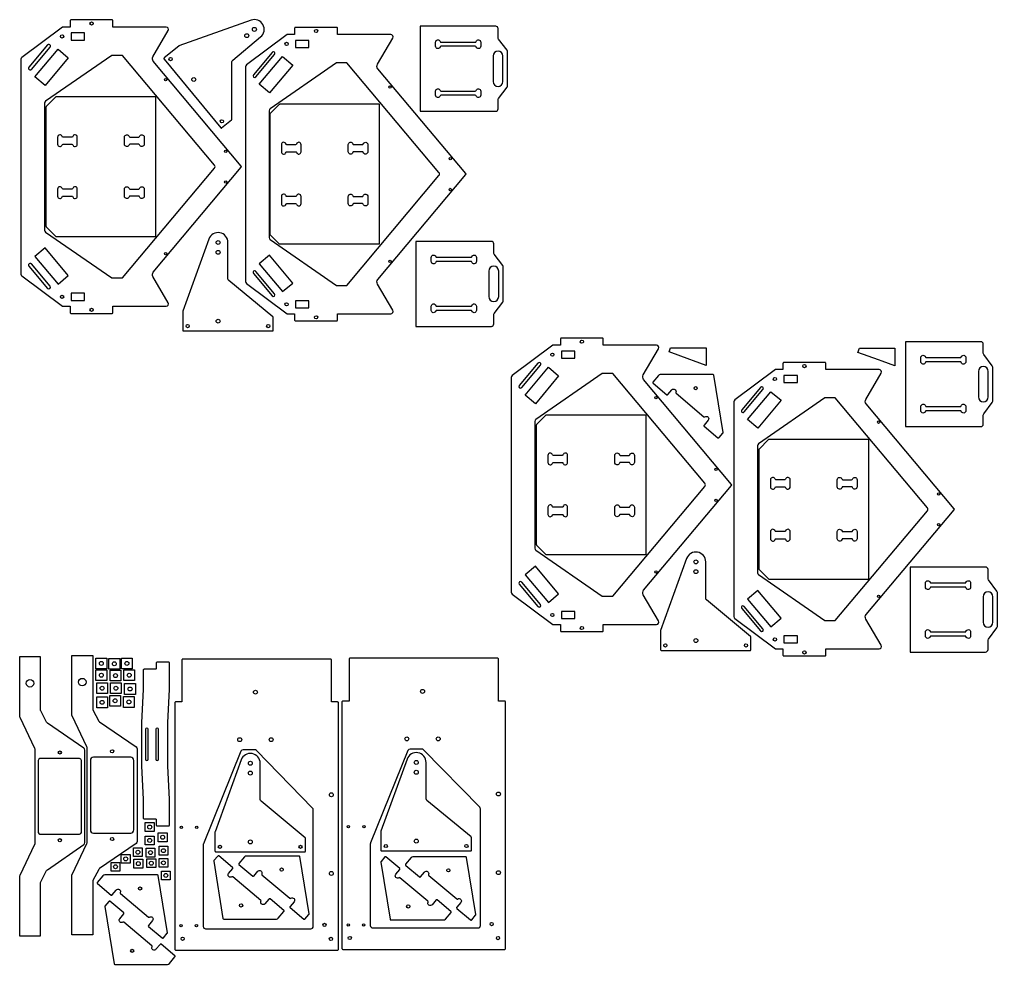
# Model space of a CAD drawing. Header units: millimetres. Extents: x -1778 to 3212, y -1781 to 643.
# Drawn here: x -1778 to 709, y -1759 to 643 of the extents above; entities that cross this region are included whole.
import ezdxf

# ---------------------------------------------------------------- set-up
doc = ezdxf.new("R2010")
doc.units = ezdxf.units.MM
doc.layers.add('Schneiden', color=7, linetype='Continuous')

msp = doc.modelspace()

# ---------------------------------------------------------------- linework, layer by layer
at = {"layer": 'Schneiden', "color": 250, "linetype": 'Continuous'}
for points in [[(-1437.8, 1.1), (-1214, 267.7, 0.36397), (-1214, 270.3), (-1437.8, 536.9, -0.317047), (-1438.7, 548.4), (-1399.7, 615, 0.579471), (-1404.9, 624), (-1540.4, 624), (-1540.4, 640, 0.414214), (-1542.4, 642), (-1647.4, 642, 0.414214), (-1649.4, 640), (-1649.4, 624), (-1668.5, 624), (-1772, 546.8, 0.236828), (-1774.4, 542), (-1774.4, -4, 0.236828), (-1772, -8.8), (-1668.5, -86), (-1649.4, -86), (-1649.4, -102, 0.414214), (-1647.4, -104), (-1542.4, -104, 0.414214), (-1540.4, -102), (-1540.4, -86), (-1404.9, -86, 0.579471), (-1399.7, -77), (-1438.7, -10.4, -0.317047)], [(-1238.1, 390), (-1238.1, 535.4, -0.223711), (-1235.9, 540), (-1164.9, 598.7, 0.839713), (-1189.2, 641.5), (-1372.7, 576, 0.087126), (-1373.3, 575.7), (-1410.1, 545.3, 0.414214), (-1410.3, 542.5), (-1265.7, 367.5, 0.414214), (-1264.3, 367.4), (-1238.9, 388.4, 0.223711)], [(-866.8, -17.9), (-643, 248.7, 0.36397), (-643, 251.3), (-866.8, 517.9, -0.317047), (-867.7, 529.4), (-828.7, 596, 0.579471), (-833.9, 605), (-969.4, 605), (-969.4, 621, 0.414214), (-971.4, 623), (-1076.4, 623, 0.414214), (-1078.4, 621), (-1078.4, 605), (-1097.5, 605), (-1201, 527.8, 0.236828), (-1203.4, 523), (-1203.4, -23, 0.236828), (-1201, -27.8), (-1097.5, -105), (-1078.4, -105), (-1078.4, -121, 0.414214), (-1076.4, -123), (-971.4, -123, 0.414214), (-969.4, -121), (-969.4, -105), (-833.9, -105, 0.579471), (-828.7, -96), (-867.7, -29.4, -0.317047)], [(-538.2, 471.2, 0.163344), (-537, 474.8), (-537, 561.2, 0.163344), (-538.2, 564.8), (-559.8, 593.3, -0.163344), (-561, 596.9), (-561, 620, 0.414214), (-567, 626), (-759, 626), (-759, 410), (-567, 410, 0.414214), (-561, 416), (-561, 439.1, -0.163344), (-559.8, 442.7)], [(-1700.3, 573.2, 1), (-1706.6, 578.4), (-1754.3, 521.6, 1), (-1748, 516.3)], [(-619, 585.5, 0.340196), (-617, 586.9, -0.878153), (-605.2, 585.4), (-605.2, 575, -0.878153), (-617, 573.5, 0.340196), (-619, 575), (-706.3, 575, 0.340196), (-708.2, 573.5, -0.878153), (-720, 575), (-720, 585.4, -0.878153), (-708.2, 586.9, 0.340196), (-706.3, 585.5)], [(-1516.5, 552), (-1542.9, 552), (-1711.8, 435.3, 0.246315), (-1714.4, 430.3), (-1714.4, 107.7, 0.246315), (-1711.8, 102.7), (-1542.9, -14), (-1516.5, -14), (-1282.3, 265.1, 0.36397), (-1282.3, 272.9)], [(-1129.3, 554.2, 1), (-1135.6, 559.4), (-1183.3, 502.6, 1), (-1177, 497.3)], [(-573.5, 485.5, 1), (-548.5, 485.5), (-548.5, 550.5, 1), (-573.5, 550.5)], [(-1143.4, 88.7, 0.246315), (-1140.8, 83.7), (-971.9, -33), (-945.5, -33), (-711.3, 246.1, 0.36397), (-711.3, 253.9), (-945.5, 533), (-971.9, 533), (-1140.8, 416.3, 0.246315), (-1143.4, 411.3)], [(-706.3, 461.1), (-619, 461.1, 0.340196), (-617, 462.5, -0.878153), (-605.2, 461), (-605.2, 450.6, -0.878153), (-617, 449.1, 0.340196), (-619, 450.6), (-706.3, 450.6, 0.340196), (-708.2, 449.1, -0.878153), (-720, 450.6), (-720, 461, -0.878153), (-708.2, 462.5, 0.340196)], [(-1710.2, 115.9), (-1686.4, 92.1, 0.198912), (-1685, 91.5), (-1440.8, 91.5), (-1431.2, 91.5), (-1431.2, 446.5), (-1440.8, 446.5), (-1685, 446.5, 0.198912), (-1686.4, 445.9), (-1710.2, 422.1, 0.198912), (-1710.8, 420.7), (-1710.8, 117.3, 0.198912)], [(-1141.2, 96.9), (-1117.4, 73.1, 0.198912), (-1116, 72.5), (-871.8, 72.5), (-862.2, 72.5), (-862.2, 427.5), (-871.8, 427.5), (-1116, 427.5, 0.198912), (-1117.4, 426.9), (-1141.2, 403.1, 0.198912), (-1141.8, 401.7), (-1141.8, 98.3, 0.198912)], [(-1667.4, 343.9, -0.341999), (-1669.3, 345.4, 0.881018), (-1681.2, 343.9), (-1681.2, 326, 0.881018), (-1669.3, 324.5, -0.341999), (-1667.4, 326), (-1644.8, 326, -0.341999), (-1642.9, 324.5, 0.881018), (-1631.1, 326), (-1631.1, 343.9, 0.881018), (-1642.9, 345.4, -0.341999), (-1644.8, 343.9)], [(-1474.8, 344, 0.341999), (-1472.9, 345.5, -0.881018), (-1461.1, 344), (-1461.1, 326, -0.881018), (-1472.9, 324.5, 0.341999), (-1474.8, 326), (-1497.4, 326, 0.341999), (-1499.3, 324.5, -0.881018), (-1511.2, 326), (-1511.2, 344, -0.881018), (-1499.3, 345.5, 0.341999), (-1497.4, 344)], [(-1098.4, 324.9, -0.341999), (-1100.3, 326.4, 0.881018), (-1112.2, 324.9), (-1112.2, 307, 0.881018), (-1100.3, 305.5, -0.341999), (-1098.4, 307), (-1075.8, 307, -0.341999), (-1073.9, 305.5, 0.881018), (-1062.1, 307), (-1062.1, 324.9, 0.881018), (-1073.9, 326.4, -0.341999), (-1075.8, 324.9)], [(-905.8, 325, 0.341999), (-903.9, 326.5, -0.881018), (-892.1, 325), (-892.1, 307, -0.881018), (-903.9, 305.5, 0.341999), (-905.8, 307), (-928.4, 307, 0.341999), (-930.3, 305.5, -0.881018), (-942.2, 307), (-942.2, 325, -0.881018), (-930.3, 326.5, 0.341999), (-928.4, 325)], [(-1681.2, 194, 0.881018), (-1669.3, 192.5, -0.341999), (-1667.4, 194), (-1644.8, 194, -0.341999), (-1642.9, 192.5, 0.881018), (-1631.1, 194), (-1631.1, 212, 0.881018), (-1642.9, 213.5, -0.341999), (-1644.8, 212), (-1667.4, 212, -0.341999), (-1669.3, 213.5, 0.881018), (-1681.2, 212)], [(-1497.4, 212), (-1474.8, 212, 0.341999), (-1472.9, 213.5, -0.881018), (-1461.1, 212), (-1461.1, 194, -0.881018), (-1472.9, 192.5, 0.341999), (-1474.8, 194), (-1497.4, 194, 0.341999), (-1499.3, 192.5, -0.881018), (-1511.2, 194), (-1511.2, 212, -0.881018), (-1499.3, 213.5, 0.341999)], [(-1112.2, 175, 0.881018), (-1100.3, 173.5, -0.341999), (-1098.4, 175), (-1075.8, 175, -0.341999), (-1073.9, 173.5, 0.881018), (-1062.1, 175), (-1062.1, 193, 0.881018), (-1073.9, 194.5, -0.341999), (-1075.8, 193), (-1098.4, 193, -0.341999), (-1100.3, 194.5, 0.881018), (-1112.2, 193)], [(-928.4, 193), (-905.8, 193, 0.341999), (-903.9, 194.5, -0.881018), (-892.1, 193), (-892.1, 175, -0.881018), (-903.9, 173.5, 0.341999), (-905.8, 175), (-928.4, 175, 0.341999), (-930.3, 173.5, -0.881018), (-942.2, 175), (-942.2, 193, -0.881018), (-930.3, 194.5, 0.341999)], [(-1133.7, -113.2), (-1245.8, -20.6, -0.223711), (-1248, -16), (-1248, 76.2, 0.839713), (-1296.5, 84.7), (-1362.9, -98.5, 0.087126), (-1363, -99.2), (-1363, -146.8, 0.414214), (-1361, -148.8), (-1134, -148.8, 0.414214), (-1133, -147.8), (-1133, -114.8, 0.223711)], [(-570.8, 46.3, -0.163344), (-572, 49.9), (-572, 73, 0.414214), (-578, 79), (-770, 79), (-770, -137), (-578, -137, 0.414214), (-572, -131), (-572, -107.9, -0.163344), (-570.8, -104.3), (-549.2, -75.8, 0.163344), (-548, -72.2), (-548, 14.2, 0.163344), (-549.2, 17.8)], [(-630, 38.5, 0.340196), (-628, 39.9, -0.878153), (-616.2, 38.4), (-616.2, 28, -0.878153), (-628, 26.5, 0.340196), (-630, 28), (-717.3, 28, 0.340196), (-719.2, 26.5, -0.878153), (-731, 28), (-731, 38.4, -0.878153), (-719.2, 39.9, 0.340196), (-717.3, 38.5)], [(-1748, 21.7, 1), (-1754.3, 16.4), (-1706.6, -40.4, 1), (-1700.3, -35.2)], [(-1177, 2.7, 1), (-1183.3, -2.6), (-1135.6, -59.4, 1), (-1129.3, -54.2)], [(-584.5, -61.5, 1), (-559.5, -61.5), (-559.5, 3.5, 1), (-584.5, 3.5)], [(-616.2, -96.4, -0.878153), (-628, -97.9, 0.340196), (-630, -96.4), (-717.3, -96.4, 0.340196), (-719.2, -97.9, -0.878153), (-731, -96.4), (-731, -86, -0.878153), (-719.2, -84.5, 0.340196), (-717.3, -85.9), (-630, -85.9, 0.340196), (-628, -84.5, -0.878153), (-616.2, -86)], [(-190.8, -807.9), (33, -541.3, 0.36397), (33, -538.7), (-190.8, -272.1, -0.317047), (-191.7, -260.6), (-152.7, -194, 0.579471), (-157.9, -185), (-293.4, -185), (-293.4, -169, 0.414214), (-295.4, -167), (-400.4, -167, 0.414214), (-402.4, -169), (-402.4, -185), (-421.5, -185), (-525, -262.2, 0.236828), (-527.4, -267), (-527.4, -813, 0.236828), (-525, -817.8), (-421.5, -895), (-402.4, -895), (-402.4, -911, 0.414214), (-400.4, -913), (-295.4, -913, 0.414214), (-293.4, -911), (-293.4, -895), (-157.9, -895, 0.579471), (-152.7, -886), (-191.7, -819.4, -0.317047)], [(695.8, -330.8, 0.163344), (697, -327.2), (697, -240.8, 0.163344), (695.8, -237.2), (674.2, -208.7, -0.163344), (673, -205.1), (673, -182, 0.414214), (667, -176), (475, -176), (475, -392), (667, -392, 0.414214), (673, -386), (673, -362.9, -0.163344), (674.2, -359.3)], [(628.8, -216.6), (628.8, -227, -0.878153), (617, -228.5, 0.340196), (615, -227), (527.7, -227, 0.340196), (525.8, -228.5, -0.878153), (514, -227), (514, -216.6, -0.878153), (525.8, -215.1, 0.340196), (527.7, -216.5), (615, -216.5, 0.340196), (617, -215.1, -0.878153)], [(-453.3, -235.8, 1), (-459.6, -230.6), (-507.3, -287.4, 1), (-501, -292.7)], [(375.3, -869.9), (599, -603.3, 0.36397), (599, -600.7), (375.3, -334.1, -0.317047), (374.3, -322.6), (413.3, -256, 0.579471), (408.1, -247), (272.6, -247), (272.6, -231, 0.414214), (270.6, -229), (165.6, -229, 0.414214), (163.6, -231), (163.6, -247), (144.5, -247), (41, -324.2, 0.236828), (38.6, -329), (38.6, -875, 0.236828), (41, -879.8), (144.5, -957), (163.6, -957), (163.6, -973, 0.414214), (165.6, -975), (270.6, -975, 0.414214), (272.6, -973), (272.6, -957), (408.1, -957, 0.579471), (413.3, -948), (374.3, -881.4, -0.317047)], [(660.5, -316.5, 1), (685.5, -316.5), (685.5, -251.5, 1), (660.5, -251.5)], [(-467.4, -701.3, 0.246315), (-464.8, -706.3), (-295.9, -823), (-269.5, -823), (-35.3, -543.9, 0.36397), (-35.3, -536.1), (-269.5, -257), (-295.9, -257), (-464.8, -373.7, 0.246315), (-467.4, -378.7)], [(-119, -298.4, -0.881018), (-109, -304.8, 0.341999), (-108.5, -307.2), (-37.3, -366.9, 0.341999), (-34.9, -367, -0.881018), (-26.8, -375.8), (-37.1, -388, 0.414214), (-36.8, -390.8), (-1.9, -420.1, 0.414214), (0.9, -419.9), (10.7, -408.2, 0.217775), (11.2, -406.6), (-12.2, -261.3, 0.36821), (-14.2, -259.7), (-148.5, -259.7, 0.221695), (-153.1, -261.8), (-167.3, -278.7, 0.414214), (-167, -281.6), (-132.1, -310.9, 0.414214), (-129.3, -310.6)], [(112.7, -297.8, 1), (106.4, -292.6), (58.7, -349.4, 1), (65, -354.7)], [(296.5, -319), (270.1, -319), (101.2, -435.7, 0.246315), (98.6, -440.7), (98.6, -763.3, 0.246315), (101.2, -768.3), (270.1, -885), (296.5, -885), (530.8, -605.9, 0.36397), (530.8, -598.1)], [(527.7, -340.9), (615, -340.9, 0.340196), (617, -339.5, -0.878153), (628.8, -341), (628.8, -351.4, -0.878153), (617, -352.9, 0.340196), (615, -351.4), (527.7, -351.4, 0.340196), (525.8, -352.9, -0.878153), (514, -351.4), (514, -341, -0.878153), (525.8, -339.5, 0.340196)], [(-463.2, -693.1), (-439.4, -716.9, 0.198912), (-438, -717.5), (-193.8, -717.5), (-184.2, -717.5), (-184.2, -362.5), (-193.8, -362.5), (-438, -362.5, 0.198912), (-439.4, -363.1), (-463.2, -386.9, 0.198912), (-463.8, -388.3), (-463.8, -691.7, 0.198912)], [(102.8, -755.1), (126.6, -778.9, 0.198912), (128, -779.5), (372.2, -779.5), (381.8, -779.5), (381.8, -424.5), (372.2, -424.5), (128, -424.5, 0.198912), (126.6, -425.1), (102.8, -448.9, 0.198912), (102.2, -450.3), (102.2, -753.7, 0.198912)], [(-420.4, -465.1, -0.341999), (-422.3, -463.6, 0.881018), (-434.2, -465.1), (-434.2, -483, 0.881018), (-422.3, -484.5, -0.341999), (-420.4, -483), (-397.8, -483, -0.341999), (-395.9, -484.5, 0.881018), (-384.1, -483), (-384.1, -465.1, 0.881018), (-395.9, -463.6, -0.341999), (-397.8, -465.1)], [(-227.8, -465, 0.341999), (-225.9, -463.5, -0.881018), (-214.1, -465), (-214.1, -483, -0.881018), (-225.9, -484.5, 0.341999), (-227.8, -483), (-250.4, -483, 0.341999), (-252.3, -484.5, -0.881018), (-264.2, -483), (-264.2, -465, -0.881018), (-252.3, -463.5, 0.341999), (-250.4, -465)], [(145.6, -527.1, -0.341999), (143.7, -525.6, 0.881018), (131.8, -527.1), (131.8, -545, 0.881018), (143.7, -546.5, -0.341999), (145.6, -545), (168.2, -545, -0.341999), (170.1, -546.5, 0.881018), (181.9, -545), (181.9, -527.1, 0.881018), (170.1, -525.6, -0.341999), (168.2, -527.1)], [(338.2, -527, 0.341999), (340.1, -525.5, -0.881018), (351.9, -527), (351.9, -545, -0.881018), (340.1, -546.5, 0.341999), (338.2, -545), (315.6, -545, 0.341999), (313.7, -546.5, -0.881018), (301.8, -545), (301.8, -527, -0.881018), (313.7, -525.5, 0.341999), (315.6, -527)], [(-434.2, -615, 0.881018), (-422.3, -616.5, -0.341999), (-420.4, -615), (-397.8, -615, -0.341999), (-395.9, -616.5, 0.881018), (-384.1, -615), (-384.1, -597, 0.881018), (-395.9, -595.5, -0.341999), (-397.8, -597), (-420.4, -597, -0.341999), (-422.3, -595.5, 0.881018), (-434.2, -597)], [(-250.4, -597), (-227.8, -597, 0.341999), (-225.9, -595.5, -0.881018), (-214.1, -597), (-214.1, -615, -0.881018), (-225.9, -616.5, 0.341999), (-227.8, -615), (-250.4, -615, 0.341999), (-252.3, -616.5, -0.881018), (-264.2, -615), (-264.2, -597, -0.881018), (-252.3, -595.5, 0.341999)], [(131.8, -677, 0.881018), (143.7, -678.5, -0.341999), (145.6, -677), (168.2, -677, -0.341999), (170.1, -678.5, 0.881018), (181.9, -677), (181.9, -659, 0.881018), (170.1, -657.5, -0.341999), (168.2, -659), (145.6, -659, -0.341999), (143.7, -657.5, 0.881018), (131.8, -659)], [(315.6, -659), (338.2, -659, 0.341999), (340.1, -657.5, -0.881018), (351.9, -659), (351.9, -677, -0.881018), (340.1, -678.5, 0.341999), (338.2, -677), (315.6, -677, 0.341999), (313.7, -678.5, -0.881018), (301.8, -677), (301.8, -659, -0.881018), (313.7, -657.5, 0.341999)], [(-148, -911.2), (-148, -958.8, 0.414214), (-146, -960.8), (81, -960.8, 0.414214), (82, -959.8), (82, -926.8, 0.223711), (81.3, -925.2), (-30.8, -832.6, -0.223711), (-33, -828), (-33, -735.8, 0.839713), (-81.5, -727.3), (-147.9, -910.5, 0.087126)], [(686.2, -781.7, -0.163344), (685, -778.1), (685, -755, 0.414214), (679, -749), (487, -749), (487, -965), (679, -965, 0.414214), (685, -959), (685, -935.9, -0.163344), (686.2, -932.3), (707.8, -903.8, 0.163344), (709, -900.2), (709, -813.8, 0.163344), (707.8, -810.2)], [(-501, -787.3, 1), (-507.3, -792.6), (-459.6, -849.4, 1), (-453.3, -844.2)], [(526, -789.6, -0.878153), (537.8, -788.1, 0.340196), (539.7, -789.5), (627, -789.5, 0.340196), (629, -788.1, -0.878153), (640.8, -789.6), (640.8, -800, -0.878153), (629, -801.5, 0.340196), (627, -800), (539.7, -800, 0.340196), (537.8, -801.5, -0.878153), (526, -800)], [(672.5, -889.5, 1), (697.5, -889.5), (697.5, -824.5, 1), (672.5, -824.5)], [(65, -849.3, 1), (58.7, -854.6), (106.4, -911.4, 1), (112.7, -906.2)], [(640.8, -924.4, -0.878153), (629, -925.9, 0.340196), (627, -924.4), (539.7, -924.4, 0.340196), (537.8, -925.9, -0.878153), (526, -924.4), (526, -914, -0.878153), (537.8, -912.5, 0.340196), (539.7, -913.9), (627, -913.9, 0.340196), (629, -912.5, -0.878153), (640.8, -914)], [(-1707.3, -1145.6, -0.121609), (-1709.2, -1143.4), (-1724.3, -1114.7, -0.121609), (-1725, -1111.9), (-1725, -977), (-1778, -977), (-1778, -1127.9, 0.11159), (-1777.4, -1130.5), (-1739.8, -1209.5, -0.11159), (-1739.2, -1212.1), (-1739.2, -1451.9, -0.11159), (-1739.8, -1454.5), (-1777.4, -1533.5, 0.11159), (-1778, -1536.1), (-1778, -1687), (-1725, -1687), (-1725, -1552.1, -0.121609), (-1724.3, -1549.3), (-1709.2, -1520.6, -0.121609), (-1707.3, -1518.4), (-1614.6, -1454.6, 0.246869), (-1612, -1449.7), (-1612, -1214.3, 0.246869), (-1614.6, -1209.4)], [(-1574.3, -1142.6), (-1481.6, -1206.4, -0.246869), (-1479, -1211.3), (-1479, -1446.7, -0.246869), (-1481.6, -1451.6), (-1574.3, -1515.4, 0.121609), (-1576.2, -1517.6), (-1591.3, -1546.3, 0.121609), (-1592, -1549.1), (-1592, -1684), (-1645, -1684), (-1645, -1533.1, -0.11159), (-1644.4, -1530.5), (-1606.8, -1451.5, 0.11159), (-1606.2, -1448.9), (-1606.2, -1209.1, 0.11159), (-1606.8, -1206.5), (-1644.4, -1127.5, -0.11159), (-1645, -1124.9), (-1645, -974), (-1592, -974), (-1592, -1108.9, 0.121609), (-1591.3, -1111.7), (-1576.2, -1140.4, 0.121609)], [(-1396.5, -1405), (-1396.5, -1340.1, 0.01162), (-1396.5, -1339.9), (-1400.5, -1254.1, -0.01162), (-1400.5, -1253.9), (-1400.5, -1145.1, -0.01162), (-1400.5, -1144.9), (-1396.5, -1059.1, 0.01162), (-1396.5, -1058.9), (-1396.5, -993, 0.414214), (-1398.5, -991), (-1428.5, -991, 0.414214), (-1430.5, -993), (-1430.5, -1007, -0.414214), (-1432.5, -1009), (-1448.5, -1009), (-1458.5, -1009), (-1461.5, -1009, 0.414214), (-1463.5, -1011), (-1463.5, -1058.9, -0.01162), (-1463.5, -1059.1), (-1467.5, -1144.9, 0.01162), (-1467.5, -1145.1), (-1467.5, -1253.9, 0.01162), (-1467.5, -1254.1), (-1463.5, -1339.9, -0.01162), (-1463.5, -1340.1), (-1463.5, -1387, 0.414214), (-1461.5, -1389), (-1458.5, -1389), (-1448.5, -1389), (-1432.5, -1389, -0.414214), (-1430.5, -1391), (-1430.5, -1405, 0.414214), (-1428.5, -1407), (-1398.5, -1407, 0.414214)], [(-1348, -1723), (-1338, -1723), (-1012, -1723), (-1002, -1723), (-969, -1723, 0.414214), (-967, -1721), (-967, -1094, 0.414214), (-969, -1092), (-985, -1092), (-985, -1042.5), (-985, -1032.5), (-985, -985, 0.414214), (-987, -983), (-1363, -983, 0.414214), (-1365, -985), (-1365, -1032.5), (-1365, -1042.5), (-1365, -1092), (-1381, -1092, 0.414214), (-1383, -1094), (-1383, -1721, 0.414214), (-1381, -1723)], [(-923, -1721), (-913, -1721), (-587, -1721), (-577, -1721), (-544, -1721, 0.414214), (-542, -1719), (-542, -1092, 0.414214), (-544, -1090), (-560, -1090), (-560, -1040.5), (-560, -1030.5), (-560, -983, 0.414214), (-562, -981), (-938, -981, 0.414214), (-940, -983), (-940, -1030.5), (-940, -1040.5), (-940, -1090), (-956, -1090, 0.414214), (-958, -1092), (-958, -1719, 0.414214), (-956, -1721)], [(-1457.5, -1237.6, 1), (-1451.1, -1237.6), (-1451.1, -1161.4, 1), (-1457.5, -1161.4)], [(-1424.7, -1161.4, 1), (-1431.1, -1161.4), (-1431.1, -1237.6, 1), (-1424.7, -1237.6)], [(-1175.7, -1215.4, 0.201931), (-1180, -1213.6), (-1209.5, -1213.6, 0.305354), (-1215.1, -1217.3), (-1310.5, -1452.5, 0.096637), (-1310.9, -1454.7), (-1310.9, -1662.6, 0.414214), (-1304.9, -1668.6), (-1036.9, -1668.6, 0.414214), (-1030.9, -1662.6), (-1030.9, -1366, 0.195897), (-1032.6, -1361.8)], [(-750.7, -1213.4, 0.201931), (-755, -1211.6), (-784.5, -1211.6, 0.305354), (-790.1, -1215.3), (-885.5, -1450.5, 0.096637), (-885.9, -1452.7), (-885.9, -1660.6, 0.414214), (-879.9, -1666.6), (-611.9, -1666.6, 0.414214), (-605.9, -1660.6), (-605.9, -1364, 0.195897), (-607.6, -1359.8)], [(-1723, -1428.5), (-1628.2, -1428.5, 0.414214), (-1620.2, -1420.5), (-1620.2, -1243.5, 0.414214), (-1628.2, -1235.5), (-1723, -1235.5, 0.414214), (-1731, -1243.5), (-1731, -1420.5, 0.414214)], [(-1590, -1425.5), (-1495.2, -1425.5, 0.414214), (-1487.2, -1417.5), (-1487.2, -1240.5, 0.414214), (-1495.2, -1232.5), (-1590, -1232.5, 0.414214), (-1598, -1240.5), (-1598, -1417.5, 0.414214)], [(-1051.7, -1437.2), (-1163.8, -1344.6, -0.223711), (-1166, -1340), (-1166, -1247.8, 0.839713), (-1214.5, -1239.3), (-1280.9, -1422.5, 0.087126), (-1281, -1423.2), (-1281, -1470.8, 0.414214), (-1279, -1472.8), (-1052, -1472.8, 0.414214), (-1051, -1471.8), (-1051, -1438.8, 0.223711)], [(-859, -1421.2), (-859, -1468.8, 0.414214), (-857, -1470.8), (-630, -1470.8, 0.414214), (-629, -1469.8), (-629, -1436.8, 0.223711), (-629.7, -1435.2), (-741.8, -1342.6, -0.223711), (-744, -1338), (-744, -1245.8, 0.839713), (-792.5, -1237.3), (-858.9, -1420.5, 0.087126)], [(-1154, -1605.2, -0.881018), (-1164, -1598.8, 0.341999), (-1164.5, -1596.4), (-1235.7, -1536.7, 0.341999), (-1238.1, -1536.6, -0.881018), (-1246.2, -1527.8), (-1235.9, -1515.6, 0.414214), (-1236.2, -1512.8), (-1271.1, -1483.5, 0.414214), (-1273.9, -1483.7), (-1283.7, -1495.4, 0.217775), (-1284.2, -1497), (-1260.8, -1642.3, 0.36821), (-1258.8, -1643.9), (-1124.5, -1643.9, 0.221695), (-1119.9, -1641.8), (-1105.7, -1624.9, 0.414214), (-1105.9, -1622), (-1140.9, -1592.7, 0.414214), (-1143.7, -1593)], [(-1172, -1522.4, -0.881018), (-1162, -1528.8, 0.341999), (-1161.5, -1531.2), (-1090.3, -1590.9, 0.341999), (-1087.9, -1591, -0.881018), (-1079.8, -1599.8), (-1090.1, -1612, 0.414214), (-1089.8, -1614.8), (-1054.9, -1644.1, 0.414214), (-1052.1, -1643.9), (-1042.3, -1632.2, 0.217775), (-1041.8, -1630.6), (-1065.2, -1485.3, 0.36821), (-1067.2, -1483.7), (-1201.5, -1483.7, 0.221695), (-1206.1, -1485.8), (-1220.3, -1502.7, 0.414214), (-1220, -1505.6), (-1185.1, -1534.9, 0.414214), (-1182.3, -1534.6)], [(-729, -1607.6, -0.881018), (-739, -1601.2, 0.341999), (-739.5, -1598.8), (-810.7, -1539.1, 0.341999), (-813.1, -1539, -0.881018), (-821.2, -1530.2), (-810.9, -1518, 0.414214), (-811.2, -1515.2), (-846.1, -1485.8, 0.414214), (-848.9, -1486.1), (-858.7, -1497.8, 0.217775), (-859.2, -1499.4), (-835.8, -1644.6, 0.36821), (-833.8, -1646.3), (-699.5, -1646.3, 0.221695), (-694.9, -1644.2), (-680.7, -1627.2, 0.414214), (-680.9, -1624.4), (-715.9, -1595.1, 0.414214), (-718.7, -1595.4)], [(-748, -1524.4, -0.881018), (-738, -1530.8, 0.341999), (-737.5, -1533.2), (-666.3, -1592.9, 0.341999), (-663.9, -1593, -0.881018), (-655.8, -1601.8), (-666.1, -1614, 0.414214), (-665.8, -1616.8), (-630.9, -1646.1, 0.414214), (-628.1, -1645.9), (-618.3, -1634.2, 0.217775), (-617.8, -1632.6), (-641.2, -1487.3, 0.36821), (-643.2, -1485.7), (-777.5, -1485.7, 0.221695), (-782.1, -1487.8), (-796.3, -1504.7, 0.414214), (-796, -1507.6), (-761.1, -1536.9, 0.414214), (-758.3, -1536.6)], [(-1532, -1570.4, -0.881018), (-1522, -1576.8, 0.341999), (-1521.5, -1579.2), (-1450.3, -1638.9, 0.341999), (-1447.9, -1639, -0.881018), (-1439.8, -1647.8), (-1450.1, -1660, 0.414214), (-1449.8, -1662.8), (-1414.9, -1692.1, 0.414214), (-1412.1, -1691.9), (-1402.3, -1680.2, 0.217775), (-1401.8, -1678.6), (-1425.2, -1533.3, 0.36821), (-1427.2, -1531.7), (-1561.5, -1531.7, 0.221695), (-1566.1, -1533.8), (-1580.3, -1550.7, 0.414214), (-1580, -1553.6), (-1545.1, -1582.9, 0.414214), (-1542.3, -1582.6)], [(-1431, -1720.6, -0.881018), (-1441, -1714.2, 0.341999), (-1441.5, -1711.8), (-1512.7, -1652.1, 0.341999), (-1515.1, -1652, -0.881018), (-1523.2, -1643.2), (-1512.9, -1631, 0.414214), (-1513.2, -1628.2), (-1548.1, -1598.8, 0.414214), (-1550.9, -1599.1), (-1560.7, -1610.8, 0.217775), (-1561.2, -1612.4), (-1537.8, -1757.6, 0.36821), (-1535.8, -1759.3), (-1401.5, -1759.3, 0.221695), (-1396.9, -1757.2), (-1382.7, -1740.2, 0.414214), (-1382.9, -1737.4), (-1417.9, -1708.1, 0.414214), (-1420.7, -1708.4)]]:
    msp.add_lwpolyline(points, format="xyb", close=True, dxfattribs=at)
for points in [[(-1612.9, 609.1), (-1647, 609.1), (-1647, 591), (-1612.9, 591)], [(-1041.9, 590.1), (-1076, 590.1), (-1076, 572), (-1041.9, 572)], [(-1713.2, 475.4), (-1739.3, 497.4), (-1680.1, 567.8), (-1654, 545.9)], [(-1142.2, 456.4), (-1168.3, 478.4), (-1109.1, 548.8), (-1083, 526.9)], [(-1739.3, 40.6), (-1680.1, -29.8), (-1654, -7.9), (-1713.2, 62.6)], [(-1168.3, 21.6), (-1109.1, -48.8), (-1083, -26.9), (-1142.2, 43.6)], [(-1647, -71), (-1612.9, -71), (-1612.9, -52.9), (-1647, -52.9)], [(-1076, -90), (-1041.9, -90), (-1041.9, -71.9), (-1076, -71.9)], [(-32, -191.7), (-32, -216.6), (-32, -226.6), (-32, -236.3), (-64.3, -224.5), (-73.7, -221.1), (-126, -202.1), (-122.2, -191.7), (-63, -191.7), (-52.3, -191.7)], [(427.7, -192.7), (448, -192.7), (448, -217.6), (448, -227.6), (448, -237.3), (415.7, -225.5), (406.3, -222.1), (354, -203.1), (357.8, -192.7), (417, -192.7)], [(-365.9, -199.9), (-400, -199.9), (-400, -218), (-365.9, -218)], [(-466.2, -333.6), (-492.3, -311.6), (-433.1, -241.2), (-407, -263.1)], [(200.1, -261.9), (166, -261.9), (166, -280), (200.1, -280)], [(99.9, -395.6), (73.7, -373.6), (132.9, -303.2), (159, -325.1)], [(-492.3, -768.4), (-433.1, -838.8), (-407, -816.9), (-466.2, -746.4)], [(73.7, -830.4), (132.9, -900.8), (159, -878.9), (99.9, -808.4)], [(-400, -880), (-365.9, -880), (-365.9, -861.9), (-400, -861.9)], [(166, -942), (200.1, -942), (200.1, -923.9), (166, -923.9)], [(-1556.3, -980.3), (-1556.3, -1007.7), (-1583.7, -1007.7), (-1583.7, -980.3)], [(-1523.3, -981.3), (-1523.3, -1008.7), (-1550.7, -1008.7), (-1550.7, -981.3)], [(-1491.3, -980.3), (-1491.3, -1007.7), (-1518.7, -1007.7), (-1518.7, -980.3)], [(-1556.3, -1010.3), (-1556.3, -1037.7), (-1583.7, -1037.7), (-1583.7, -1010.3)], [(-1520.3, -1011.3), (-1520.3, -1038.7), (-1547.7, -1038.7), (-1547.7, -1011.3)], [(-1485.3, -1010.3), (-1485.3, -1037.7), (-1512.7, -1037.7), (-1512.7, -1010.3)], [(-1554.3, -1043.3), (-1554.3, -1070.7), (-1581.7, -1070.7), (-1581.7, -1043.3)], [(-1519.3, -1043.3), (-1519.3, -1070.7), (-1546.7, -1070.7), (-1546.7, -1043.3)], [(-1483.3, -1045.3), (-1483.3, -1072.7), (-1510.7, -1072.7), (-1510.7, -1045.3)], [(-1554.3, -1079.3), (-1554.3, -1106.7), (-1581.7, -1106.7), (-1581.7, -1079.3)], [(-1521.3, -1075.3), (-1521.3, -1102.7), (-1548.7, -1102.7), (-1548.7, -1075.3)], [(-1486.3, -1078.3), (-1486.3, -1105.7), (-1513.7, -1105.7), (-1513.7, -1078.3)], [(-1458.2, -1421.2), (-1458.2, -1398.8), (-1435.8, -1398.8), (-1435.8, -1421.2)], [(-1458.2, -1455.2), (-1458.2, -1432.8), (-1435.8, -1432.8), (-1435.8, -1455.2)], [(-1425.2, -1447.2), (-1425.2, -1424.8), (-1402.8, -1424.8), (-1402.8, -1447.2)], [(-1488.2, -1485.2), (-1488.2, -1462.8), (-1465.8, -1462.8), (-1465.8, -1485.2)], [(-1456.2, -1486.2), (-1456.2, -1463.8), (-1433.8, -1463.8), (-1433.8, -1486.2)], [(-1423.2, -1481.2), (-1423.2, -1458.8), (-1400.8, -1458.8), (-1400.8, -1481.2)], [(-1519.2, -1502.2), (-1519.2, -1479.8), (-1496.8, -1479.8), (-1496.8, -1502.2)], [(-1487.2, -1514.2), (-1487.2, -1491.8), (-1464.8, -1491.8), (-1464.8, -1514.2)], [(-1454.2, -1513.2), (-1454.2, -1490.8), (-1431.8, -1490.8), (-1431.8, -1513.2)], [(-1423.2, -1512.2), (-1423.2, -1489.8), (-1400.8, -1489.8), (-1400.8, -1512.2)], [(-1545.2, -1522.2), (-1545.2, -1499.8), (-1522.8, -1499.8), (-1522.8, -1522.2)], [(-1417.2, -1544.2), (-1417.2, -1521.8), (-1394.8, -1521.8), (-1394.8, -1544.2)]]:
    msp.add_lwpolyline(points, close=True, dxfattribs=at)
for centre, radius in [((-1594.9, 633), 4.1), ((-1180.8, 618), 5), ((-1669.9, 600), 4.1), ((-1200.1, 602.1), 5), ((-1023.9, 614), 4.1), ((-1098.9, 581), 4.1), ((-1394, 542.4), 4.1), ((-1406.5, 490.4), 3), ((-1335, 490.6), 5), ((-835.5, 471.4), 3), ((-1263.4, 384.3), 4.1), ((-1253.5, 308.1), 3), ((-682.5, 289.1), 3), ((-1253.5, 229.9), 3), ((-682.5, 210.9), 3), ((-1273, 76.2), 5), ((-1406.5, 47.6), 3), ((-1273, 51.2), 5), ((-835.5, 28.6), 3), ((-1669.9, -62), 4.1), ((-1594.9, -95), 4.1), ((-1098.9, -81), 4.1), ((-1273, -123.8), 5), ((-1023.9, -114), 4.1), ((-1350.5, -136.3), 4.1), ((-1145.5, -136.3), 4.1), ((-347.9, -176), 4.1), ((-422.9, -209), 4.1), ((218.1, -238), 4.1), ((143.1, -271), 4.1), ((-58.4, -294.2), 4.1), ((-159.5, -318.6), 3), ((406.6, -380.6), 3), ((-6.5, -500.9), 3), ((559.5, -562.9), 3), ((-6.5, -579.1), 3), ((559.5, -641.1), 3), ((-58, -735.8), 5), ((-159.5, -761.4), 3), ((-58, -760.8), 5), ((406.6, -823.4), 3), ((-422.9, -871), 4.1), ((-347.9, -904), 4.1), ((-135.5, -948.3), 4.1), ((-58, -935.8), 5), ((69.5, -948.3), 4.1), ((143.1, -933), 4.1), ((218.1, -966), 4.1), ((-1570, -994), 5), ((-1537, -995), 5), ((-1505, -994), 5), ((-1570, -1024), 5), ((-1499, -1024), 5), ((-1751.5, -1044.5), 9.5), ((-1618.5, -1041.5), 9.5), ((-1534, -1025), 5), ((-1568, -1057), 5), ((-1533, -1057), 5), ((-1497, -1059), 5), ((-1178.1, -1067.1), 5), ((-753.1, -1065.1), 5), ((-1568, -1093), 5), ((-1535, -1089), 5), ((-1500, -1092), 5), ((-1218.1, -1187.9), 5), ((-1138.1, -1187.9), 5), ((-793.1, -1185.9), 5), ((-713.1, -1185.9), 5), ((-1675.6, -1220.5), 4.1), ((-1542.6, -1217.5), 4.1), ((-1191, -1247.8), 5), ((-769, -1245.8), 5), ((-1191, -1272.8), 5), ((-769, -1270.8), 5), ((-985, -1328), 5), ((-560, -1326), 5), ((-1447, -1410), 5), ((-1366.5, -1410.8), 3), ((-1327.3, -1410.8), 3), ((-941.5, -1408.8), 3), ((-902.3, -1408.8), 3), ((-1675.6, -1443.5), 4.1), ((-1542.6, -1440.5), 4.1), ((-1447, -1444), 5), ((-1414, -1436), 5), ((-769, -1445.8), 5), ((-1412, -1470), 5), ((-1268.5, -1460.3), 4.1), ((-1191, -1447.8), 5), ((-1063.5, -1460.3), 4.1), ((-846.5, -1458.3), 4.1), ((-641.5, -1458.3), 4.1), ((-1508, -1491), 5), ((-1477, -1474), 5), ((-1445, -1475), 5), ((-1534, -1511), 5), ((-1476, -1503), 5), ((-1443, -1502), 5), ((-1412, -1501), 5), ((-1111.4, -1518.2), 4.1), ((-687.4, -1520.2), 4.1), ((-1406, -1533), 5), ((-985, -1528), 5), ((-560, -1526), 5), ((-1471.4, -1566.2), 4.1), ((-1214.6, -1609.4), 4.1), ((-789.6, -1611.8), 4.1), ((-1367.2, -1660.9), 3), ((-1328, -1660.9), 3), ((-1002.4, -1658.8), 4.1), ((-942.2, -1658.9), 3), ((-903, -1658.9), 3), ((-577.4, -1656.8), 4.1), ((-1363.3, -1694), 4.1), ((-986.1, -1694.4), 4.1), ((-938.3, -1692), 4.1), ((-561.1, -1692.4), 4.1), ((-1491.6, -1724.8), 4.1)]:
    msp.add_circle(centre, radius, dxfattribs=at)

doc.saveas('drawing.dxf')
